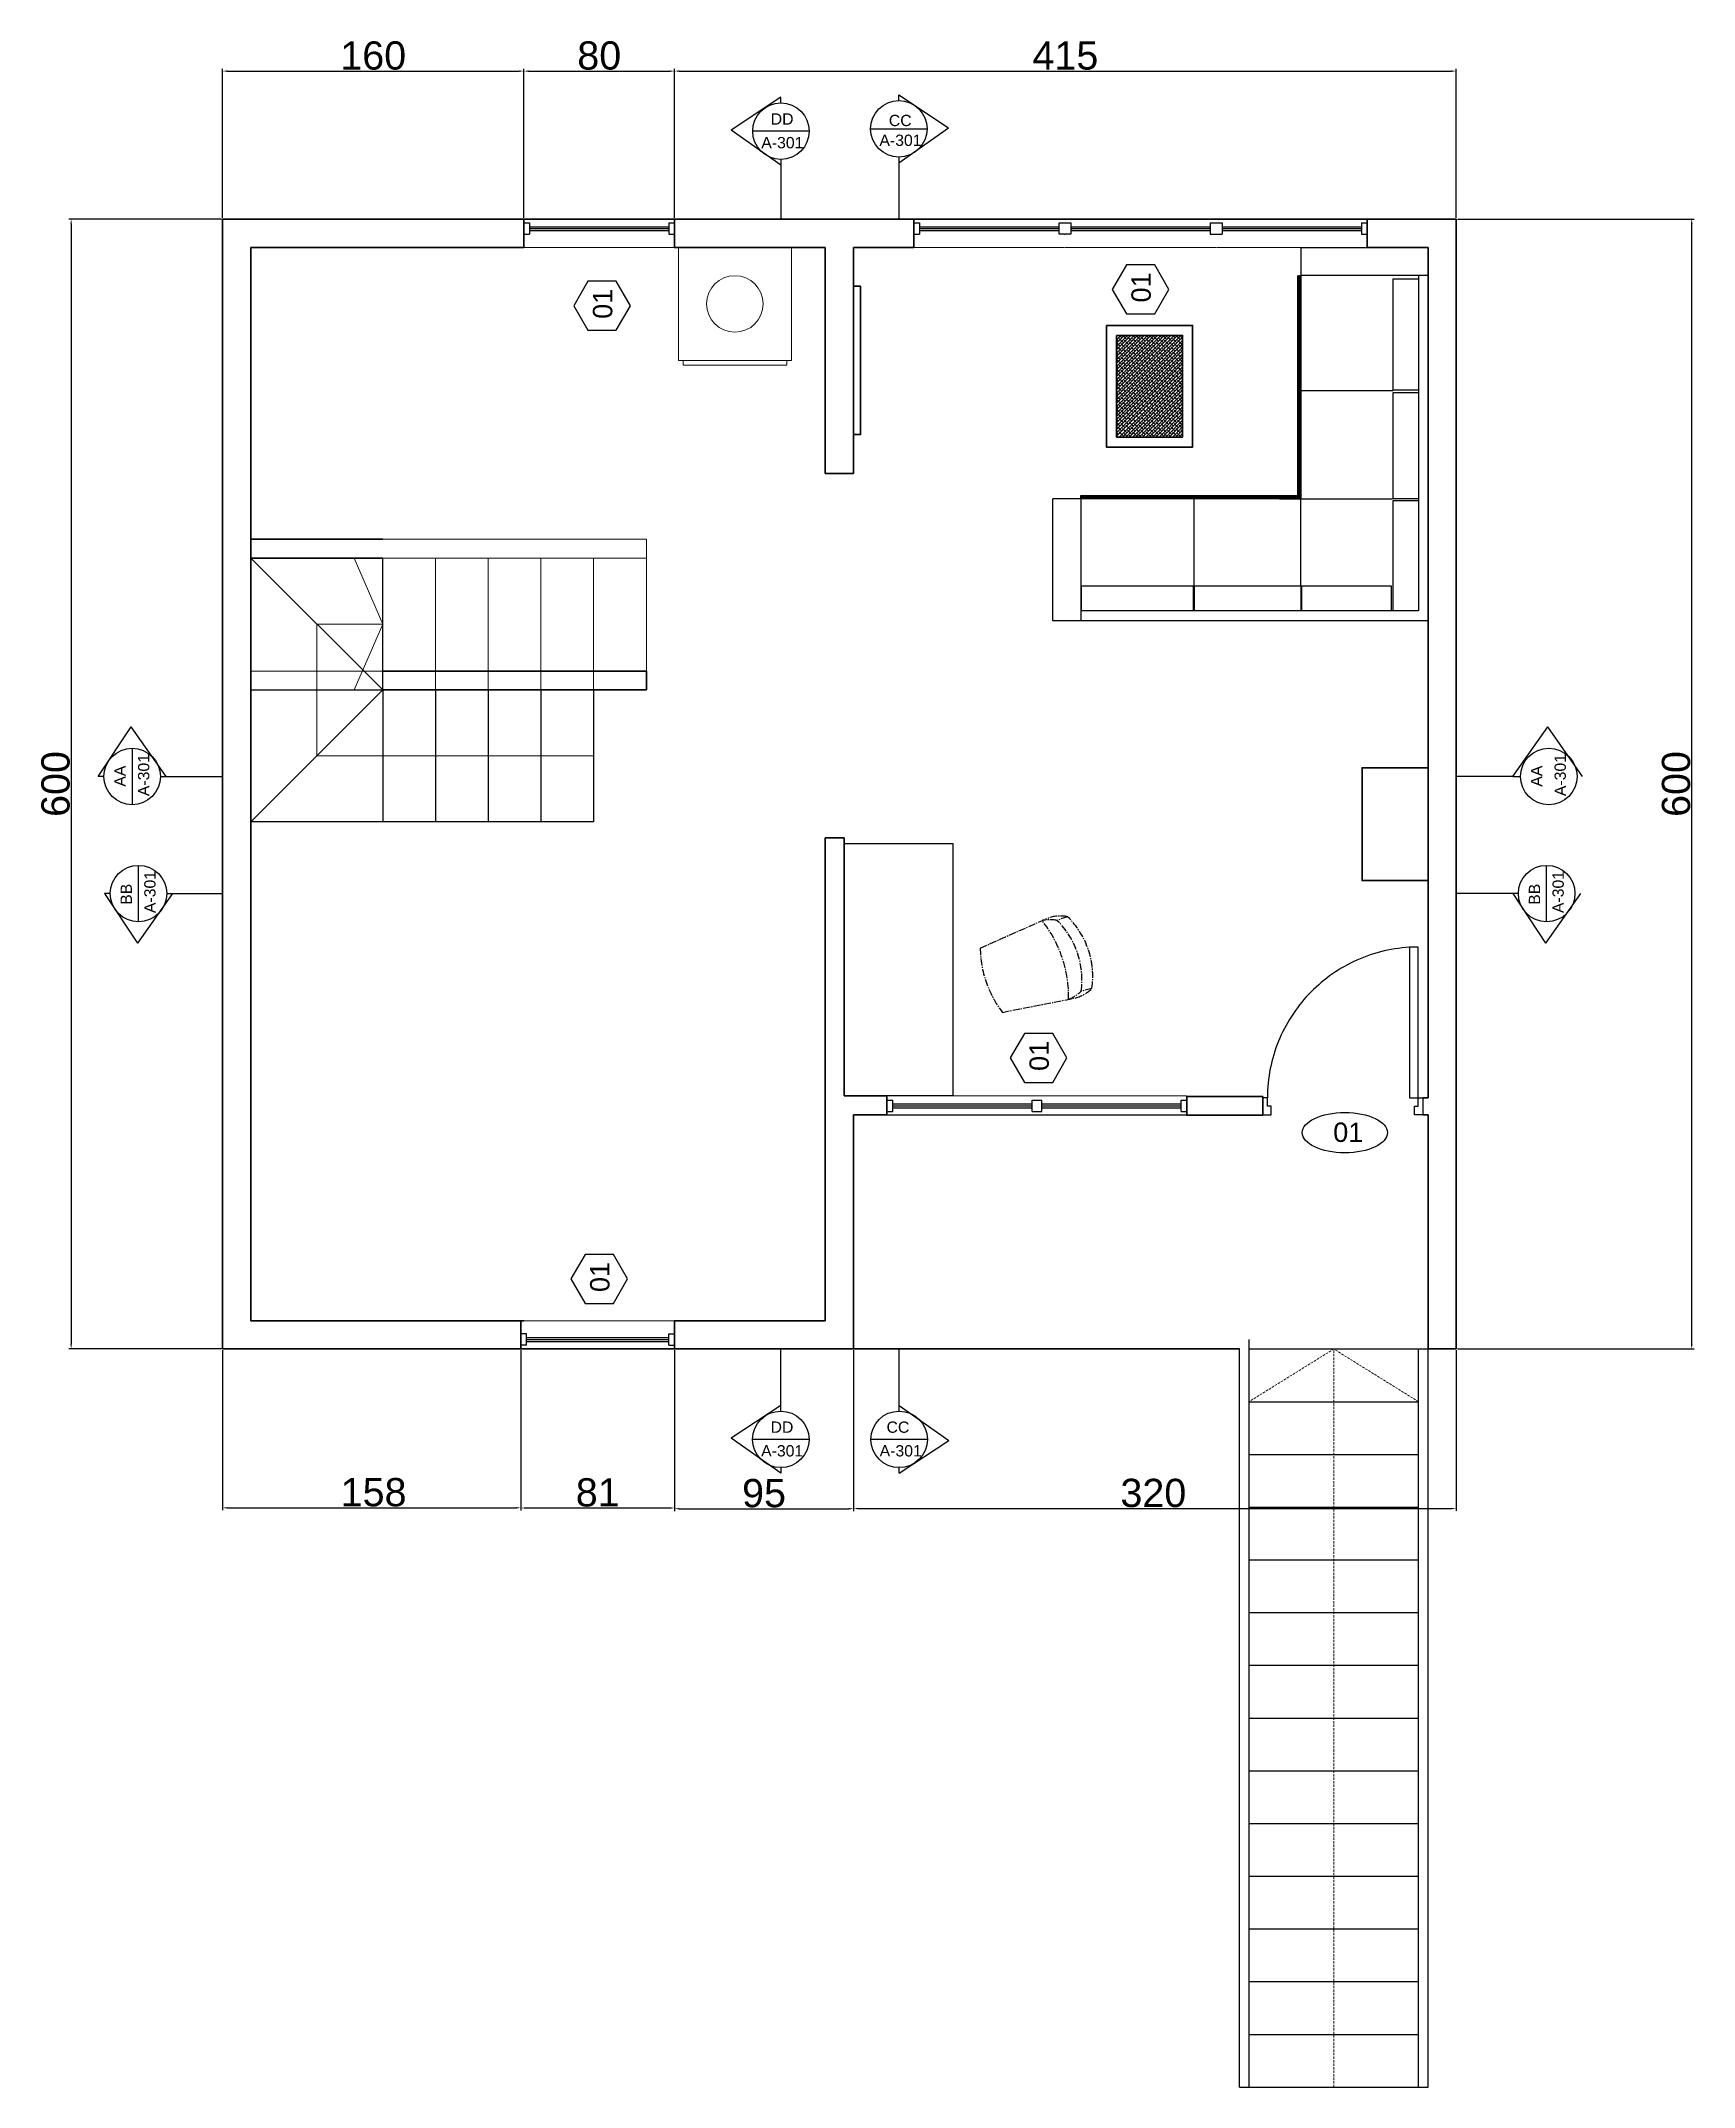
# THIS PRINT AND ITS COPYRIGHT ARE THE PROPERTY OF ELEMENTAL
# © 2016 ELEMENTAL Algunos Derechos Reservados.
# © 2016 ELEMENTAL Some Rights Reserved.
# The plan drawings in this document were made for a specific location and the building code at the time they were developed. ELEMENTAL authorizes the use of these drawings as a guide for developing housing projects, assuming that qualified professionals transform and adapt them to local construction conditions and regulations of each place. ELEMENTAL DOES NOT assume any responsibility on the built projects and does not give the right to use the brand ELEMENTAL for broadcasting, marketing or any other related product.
# Model space of a CAD drawing. Header units: centimetres. Extents: x -2963 to -2085, y -493 to 593.
import ezdxf

# ---------------------------------------------------------------- set-up
doc = ezdxf.new("R2010")
doc.units = ezdxf.units.CM
doc.header["$LTSCALE"] = 5
doc.header["$MEASUREMENT"] = 0
doc.linetypes.add('CENTER2', pattern=[1.125, 0.75, -0.125, 0.125, -0.125])
doc.linetypes.add('HIDDEN', pattern=[0.375, 0.25, -0.125])
doc.layers.get('0').update_dxf_attribs({"color": 30})
doc.layers.get('DEFPOINTS').update_dxf_attribs({"color": 210})
for name, color, linetype in [('A-ANNO-SCRN', 30, 'Continuous'), ('quote e robe', 3, 'Continuous'), ('SECT-SYMB', 6, 'Continuous')]:
    doc.layers.add(name, color=color, linetype=linetype)
for name, color, linetype, lineweight in [('A-DOOR-FULL', 4, 'Continuous', 25), ('A-ELEV-PATT', 8, 'Continuous', 18), ('A-FLOR-OVHD', 3, 'HIDDEN', 18), ('A-FLOR-STRS', 4, 'Continuous', 25), ('A-FURN', 8, 'Continuous', 18), ('A-GLAZ-FULL', 4, 'Continuous', 25), ('A-WALL-FULL-EXTR', 7, 'Continuous', 35), ('A-WALL-FULL-INTR', 7, 'Continuous', 35)]:
    doc.layers.add(name, color=color, linetype=linetype, lineweight=lineweight)
doc.styles.get("Standard").update_dxf_attribs({"font": 'Arial.ttf'})
doc.dimstyles.new('ISO-25', dxfattribs={"dimtxt": 2.5, "dimasz": 2.5, "dimexe": 1.25, "dimexo": 0.625, "dimtad": 1, "dimtxsty": 'Standard', "dimcen": 2.5, "dimadec": 0, "dimazin": 0, "dimtfac": 1, "dimtmove": 0, "dimatfit": 3, "dimfxl": 1, "dimarcsym": 0})

# ---------------------------------------------------------------- blocks, each defined once
blk = doc.blocks.new('LAVADORA-PL')
for p, q in [((0, 0), (0, 0.6)), ((0, 0.6), (0.6, 0.6)), ((0.6, 0.6), (0.6, 0)), ((0.625, 0.575), (0.625, 0.025)), ((0.6, 0), (0, 0))]:
    blk.add_line(p, q)
for points in [[(0.6, 0.575), (0.625, 0.575)], [(0.6, 0.025), (0.625, 0.025)]]:
    blk.add_lwpolyline(points)
blk.add_circle((0.3, 0.3), 0.15)
blk = doc.blocks.new('DOOR-80')
for points in [[(-0.07, 0.89), (-0.07, 0.09), (-0.025, 0.09), (-0.025, 0.89), (-0.07, 0.89)], [(-0.825, 0.09), (-0.85, 0.09), (-0.85, 0), (-0.805, 0), (-0.805, 0.045), (-0.825, 0.045), (-0.825, 0.09)], [(-0.025, 0.09), (0, 0.09), (0, 0), (-0.045, 0), (-0.045, 0.045), (-0.025, 0.045), (-0.025, 0.09)]]:
    blk.add_lwpolyline(points)
at = {"linetype": 'HIDDEN'}
blk.add_arc((-0.023, 0.089), 0.802, 93.3811, 179.9341, dxfattribs=at)
blk = doc.blocks.new('*D600')
at = {"layer": 'DEFPOINTS', "color": 0, "transparency": 16777216}
for p in [(-2706.6, 577.4), (-2866.6, 498.8), (-2706.6, 498.8)]:
    blk.add_point(p, dxfattribs=at)
at = {"layer": 'quote e robe', "color": 0, "lineweight": -2, "transparency": 16777216}
for p, q in [((-2866.6, 499.4), (-2866.6, 578.6)), ((-2864.1, 577.4), (-2709.1, 577.4)), ((-2706.6, 499.4), (-2706.6, 578.6))]:
    blk.add_line(p, q, dxfattribs=at)
at = {"layer": 'quote e robe', "color": 0, "transparency": 16777216}
for points in [[(-2864.1, 577.8), (-2864.1, 577), (-2866.6, 577.4)], [(-2709.1, 577.8), (-2709.1, 577), (-2706.6, 577.4)]]:
    blk.add_solid(points, dxfattribs=at)
at = {"layer": 'quote e robe', "color": 0, "transparency": 16777216, "insert": (-2786.6, 585.6), "char_height": 2.5, "attachment_point": 5}
blk.add_mtext('{\\H6x;160}', dxfattribs=at)
blk = doc.blocks.new('*D601')
at = {"layer": 'DEFPOINTS', "color": 0, "transparency": 16777216}
for p in [(-2211.6, 577.4), (-2626.6, 498.8), (-2211.6, 498.8)]:
    blk.add_point(p, dxfattribs=at)
at = {"layer": 'quote e robe', "color": 0, "lineweight": -2, "transparency": 16777216}
for p, q in [((-2626.6, 499.4), (-2626.6, 578.6)), ((-2624.1, 577.4), (-2214.1, 577.4)), ((-2211.6, 499.4), (-2211.6, 578.6))]:
    blk.add_line(p, q, dxfattribs=at)
at = {"layer": 'quote e robe', "color": 0, "transparency": 16777216}
for points in [[(-2624.1, 577.8), (-2624.1, 577), (-2626.6, 577.4)], [(-2214.1, 577.8), (-2214.1, 577), (-2211.6, 577.4)]]:
    blk.add_solid(points, dxfattribs=at)
at = {"layer": 'quote e robe', "color": 0, "transparency": 16777216, "insert": (-2419.1, 585.6), "char_height": 2.5, "attachment_point": 5}
blk.add_mtext('{\\H6x;415}', dxfattribs=at)
blk = doc.blocks.new('*D602')
at = {"layer": 'DEFPOINTS', "color": 0, "transparency": 16777216}
for p in [(-2626.6, 577.4), (-2706.6, 498.8), (-2626.6, 498.8)]:
    blk.add_point(p, dxfattribs=at)
at = {"layer": 'quote e robe', "color": 0, "lineweight": -2, "transparency": 16777216}
for p, q in [((-2706.6, 499.4), (-2706.6, 578.6)), ((-2704.1, 577.4), (-2629.1, 577.4)), ((-2626.6, 499.4), (-2626.6, 578.6))]:
    blk.add_line(p, q, dxfattribs=at)
at = {"layer": 'quote e robe', "color": 0, "transparency": 16777216}
for points in [[(-2704.1, 577.8), (-2704.1, 577), (-2706.6, 577.4)], [(-2629.1, 577.8), (-2629.1, 577), (-2626.6, 577.4)]]:
    blk.add_solid(points, dxfattribs=at)
at = {"layer": 'quote e robe', "color": 0, "transparency": 16777216, "insert": (-2666.6, 585.6), "char_height": 2.5, "attachment_point": 5}
blk.add_mtext('{\\H6x;80}', dxfattribs=at)
blk = doc.blocks.new('*D604')
at = {"layer": 'DEFPOINTS', "color": 0, "transparency": 16777216}
for p in [(-2211.6, 498.8), (-2211.6, -101.2), (-2086.6, -101.2)]:
    blk.add_point(p, dxfattribs=at)
at = {"layer": 'quote e robe', "color": 0, "lineweight": -2, "transparency": 16777216}
for p, q in [((-2210.9, 498.8), (-2085.3, 498.8)), ((-2086.6, 496.3), (-2086.6, -98.7)), ((-2210.9, -101.2), (-2085.3, -101.2))]:
    blk.add_line(p, q, dxfattribs=at)
at = {"layer": 'quote e robe', "color": 0, "transparency": 16777216}
for points in [[(-2087, 496.3), (-2086.1, 496.3), (-2086.6, 498.8)], [(-2087, -98.7), (-2086.1, -98.7), (-2086.6, -101.2)]]:
    blk.add_solid(points, dxfattribs=at)
at = {"layer": 'quote e robe', "color": 0, "transparency": 16777216, "insert": (-2094.8, 198.8), "char_height": 2.5, "attachment_point": 5, "rotation": 90}
blk.add_mtext('{\\H6x;600}', dxfattribs=at)
blk = doc.blocks.new('*D606')
at = {"layer": 'DEFPOINTS', "color": 0, "transparency": 16777216}
for p in [(-2866.6, -101.2), (-2708.2, -101.2), (-2708.2, -185.6)]:
    blk.add_point(p, dxfattribs=at)
at = {"layer": 'quote e robe', "color": 0, "lineweight": -2, "transparency": 16777216}
for p, q in [((-2866.6, -101.9), (-2866.6, -186.8)), ((-2708.2, -101.9), (-2708.2, -186.8)), ((-2864.1, -185.6), (-2710.7, -185.6))]:
    blk.add_line(p, q, dxfattribs=at)
at = {"layer": 'quote e robe', "color": 0, "transparency": 16777216}
for points in [[(-2864.1, -185.2), (-2864.1, -186), (-2866.6, -185.6)], [(-2710.7, -185.2), (-2710.7, -186), (-2708.2, -185.6)]]:
    blk.add_solid(points, dxfattribs=at)
at = {"layer": 'quote e robe', "color": 0, "transparency": 16777216, "insert": (-2786.4, -177.4), "char_height": 2.5, "width": 60.986, "attachment_point": 5}
blk.add_mtext('{\\H6x;158}', dxfattribs=at)
blk = doc.blocks.new('*D610')
at = {"layer": 'DEFPOINTS', "color": 0, "transparency": 16777216}
for p in [(-2626.6, -101.2), (-2531.6, -101.2), (-2531.6, -186.1)]:
    blk.add_point(p, dxfattribs=at)
at = {"layer": 'quote e robe', "color": 0, "lineweight": -2, "transparency": 16777216}
for p, q in [((-2626.6, -101.9), (-2626.6, -187.4)), ((-2531.6, -101.9), (-2531.6, -187.4)), ((-2624.1, -186.1), (-2534.1, -186.1))]:
    blk.add_line(p, q, dxfattribs=at)
at = {"layer": 'quote e robe', "color": 0, "transparency": 16777216}
for points in [[(-2624.1, -185.7), (-2624.1, -186.5), (-2626.6, -186.1)], [(-2534.1, -185.7), (-2534.1, -186.5), (-2531.6, -186.1)]]:
    blk.add_solid(points, dxfattribs=at)
at = {"layer": 'quote e robe', "color": 0, "transparency": 16777216, "insert": (-2579.1, -177.9), "char_height": 2.5, "attachment_point": 5}
blk.add_mtext('{\\H6x;95}', dxfattribs=at)
blk = doc.blocks.new('*D612')
at = {"layer": 'DEFPOINTS', "color": 0, "transparency": 16777216}
for p in [(-2531.6, -101.2), (-2211.6, -101.2), (-2211.6, -186)]:
    blk.add_point(p, dxfattribs=at)
at = {"layer": 'quote e robe', "color": 0, "lineweight": -2, "transparency": 16777216}
for p, q in [((-2531.6, -101.9), (-2531.6, -187.2)), ((-2211.6, -101.9), (-2211.6, -187.2)), ((-2529.1, -186), (-2214.1, -186))]:
    blk.add_line(p, q, dxfattribs=at)
at = {"layer": 'quote e robe', "color": 0, "transparency": 16777216}
for points in [[(-2529.1, -185.6), (-2529.1, -186.4), (-2531.6, -186)], [(-2214.1, -185.6), (-2214.1, -186.4), (-2211.6, -186)]]:
    blk.add_solid(points, dxfattribs=at)
at = {"layer": 'quote e robe', "color": 0, "transparency": 16777216, "insert": (-2372.4, -177.8), "char_height": 2.5, "attachment_point": 5}
blk.add_mtext('{\\H6x;320}', dxfattribs=at)
blk = doc.blocks.new('*D614')
at = {"layer": 'DEFPOINTS', "color": 0, "transparency": 16777216}
for p in [(-2708.2, -101.2), (-2626.6, -101.2), (-2626.6, -185.7)]:
    blk.add_point(p, dxfattribs=at)
at = {"layer": 'quote e robe', "color": 0, "lineweight": -2, "transparency": 16777216}
for p, q in [((-2708.2, -101.9), (-2708.2, -187)), ((-2626.6, -101.9), (-2626.6, -187)), ((-2705.7, -185.7), (-2629.1, -185.7))]:
    blk.add_line(p, q, dxfattribs=at)
at = {"layer": 'quote e robe', "color": 0, "transparency": 16777216}
for points in [[(-2705.7, -185.3), (-2705.7, -186.1), (-2708.2, -185.7)], [(-2629.1, -185.3), (-2629.1, -186.1), (-2626.6, -185.7)]]:
    blk.add_solid(points, dxfattribs=at)
at = {"layer": 'quote e robe', "color": 0, "transparency": 16777216, "insert": (-2667.4, -177.5), "char_height": 2.5, "attachment_point": 5}
blk.add_mtext('{\\H6x;81}', dxfattribs=at)
blk = doc.blocks.new('*D616')
at = {"layer": 'DEFPOINTS', "color": 0, "transparency": 16777216}
for p in [(-2866.6, 498.8), (-2947, -101.2), (-2866.6, -101.2)]:
    blk.add_point(p, dxfattribs=at)
at = {"layer": 'quote e robe', "color": 0, "lineweight": -2, "transparency": 16777216}
for p, q in [((-2867.2, 498.8), (-2948.2, 498.8)), ((-2947, 496.3), (-2947, -98.7)), ((-2867.2, -101.2), (-2948.2, -101.2))]:
    blk.add_line(p, q, dxfattribs=at)
at = {"layer": 'quote e robe', "color": 0, "transparency": 16777216}
for points in [[(-2947.4, 496.3), (-2946.6, 496.3), (-2947, 498.8)], [(-2947.4, -98.7), (-2946.6, -98.7), (-2947, -101.2)]]:
    blk.add_solid(points, dxfattribs=at)
at = {"layer": 'quote e robe', "color": 0, "transparency": 16777216, "insert": (-2955.2, 198.8), "char_height": 2.5, "attachment_point": 5, "rotation": 90}
blk.add_mtext('{\\H6x;600}', dxfattribs=at)

msp = doc.modelspace()

# ---------------------------------------------------------------- hatches: boundary and pattern name
at = {"layer": 'A-ANNO-SCRN'}
h = msp.add_hatch(dxfattribs=at)
h.set_pattern_fill('ANSI38', color=3, scale=10)
h.paths.add_polyline_path([(-2356.897, 436.997), (-2391.942, 436.997), (-2391.942, 383.035), (-2356.897, 383.035)])
at = {"layer": 'A-ELEV-PATT'}
h = msp.add_hatch(dxfattribs=at)
h.set_pattern_fill('ANSI31', color=3, scale=0.1, angle=-180)
h.set_pattern_definition([(225, (-7238.16935, -31045.3368), (0.224506403, -0.224506403), [])])
h.paths.add_polyline_path([(-2410.815, 350.296), (-2305.378, 350.296), (-2294.03, 350.296), (-2294.03, 468.785), (-2295.709, 468.785), (-2295.709, 351.948), (-2410.815, 351.948)])

# ---------------------------------------------------------------- linework, layer by layer
at = {"color": 3}
for p, q in [((-2294.03, 483.758), (-2294.03, 350.296)), ((-2295.709, 351.948), (-2295.709, 468.785)), ((-2226.573, 468.785), (-2226.573, 285.507)), ((-2245.022, 407.515), (-2294.03, 407.515)), ((-2410.815, 350.296), (-2425.788, 350.296)), ((-2410.815, 350.296), (-2410.815, 351.948)), ((-2410.815, 351.948), (-2295.709, 351.948)), ((-2305.378, 350.296), (-2410.815, 350.296)), ((-2350.691, 304.225), (-2350.753, 350.296)), ((-2294.03, 350.296), (-2306.796, 350.296)), ((-2305.378, 350.296), (-2245.484, 350.296)), ((-2294.03, 304.084), (-2294.03, 350.296)), ((-2293.673, 304.049), (-2293.673, 290.679)), ((-2231.684, 290.679), (-2410.815, 290.679)), ((-2226.573, 285.507), (-2410.815, 285.507)), ((-2536.574, 33.137), (-2536.574, 167.135)), ((-2536.574, 167.135), (-2478.893, 167.135)), ((-2478.893, 167.135), (-2478.893, 33.137)), ((-2478.893, 33.137), (-2536.574, 33.137))]:
    msp.add_line(p, q, dxfattribs=at)
at = {"color": 7, "true_color": 0xffffff}
msp.add_line((-2231.684, 468.785), (-2231.684, 290.679), dxfattribs=at)
msp.add_line((-2546.573, 363.758), (-2546.573, 363.758))
at = {"color": 3, "linetype": 'CENTER2'}
for p, q in [((-2464.313, 111.7), (-2427.881, 127.795)), ((-2417.906, 128.34), (-2423.569, 126.372)), ((-2404.981, 90.214), (-2410.708, 88.764)), ((-2452.572, 77.525), (-2413.611, 85.183))]:
    msp.add_line(p, q, dxfattribs=at)
at = {"color": 3}
for points in [[(-2294.03, 483.758), (-2226.573, 483.758), (-2226.573, 468.785), (-2294.03, 468.785)], [(-2410.815, 350.296), (-2410.815, 285.507), (-2425.788, 285.507), (-2425.788, 350.296)], [(-2293.673, 304.049), (-2246.184, 304.049), (-2246.184, 290.679), (-2293.673, 290.679)]]:
    msp.add_lwpolyline(points, dxfattribs=at)
for points in [[(-2231.684, 407.969), (-2245.055, 407.969), (-2245.055, 467.162), (-2231.684, 467.162)], [(-2231.684, 350.296), (-2245.055, 350.296), (-2245.055, 406.775), (-2231.684, 406.775)], [(-2231.684, 290.679), (-2245.055, 290.679), (-2245.055, 349.35), (-2231.684, 349.35)], [(-2351.273, 304.049), (-2351.273, 290.679), (-2410.466, 290.679), (-2410.466, 304.049)], [(-2294.109, 304.049), (-2294.109, 290.679), (-2350.587, 290.679), (-2350.587, 304.049)]]:
    msp.add_lwpolyline(points, close=True, dxfattribs=at)
at = {"color": 3, "linetype": 'CENTER2'}
for centre, radius, start, end in [((-2427.372, 104.432), 22.267, 80.166502, 100.689718), ((-2482.788, 85.71), 65.413, 358.888036, 38.369055), ((-2421.709, 106.4), 22.267, 80.166502, 106.090293), ((-2454.434, 94.814), 44.142, 352.122087, 45.636983), ((-2449.322, 96.436), 44.776, 352.012545, 45.441596), ((-2406.516, 112.452), 57.802, 180.745021, 217.174885), ((-2425.953, 104.994), 22.267, 292.622314, 313.206313), ((-2420.226, 106.445), 22.267, 287.282521, 313.206313)]:
    msp.add_arc(centre, radius, start, end, dxfattribs=at)
at = {"layer": 'A-FLOR-OVHD', "linetype": 'ByBlock'}
for p, q in [((-2706.573, 483.758), (-2626.573, 483.758)), ((-2499.491, 483.758), (-2419.491, 483.758)), ((-2419.164, 483.758), (-2339.164, 483.758)), ((-2338.837, 483.758), (-2258.837, 483.758)), ((-2753.573, 248.758), (-2753.573, 318.758)), ((-2725.573, 248.758), (-2725.573, 318.758)), ((-2697.573, 248.758), (-2697.573, 318.758)), ((-2669.573, 248.758), (-2669.573, 318.758)), ((-2641.573, 258.758), (-2641.573, 318.758)), ((-2816.573, 213.758), (-2816.573, 283.758)), ((-2816.573, 283.758), (-2781.573, 283.758)), ((-2781.573, 258.758), (-2851.573, 258.758)), ((-2669.573, 213.758), (-2816.573, 213.758)), ((-2513.831, 33.148), (-2354.778, 33.148)), ((-2706.573, -86.242), (-2626.573, -86.242))]:
    msp.add_line(p, q, dxfattribs=at)
at = {"layer": 'A-FLOR-OVHD', "color": 7, "linetype": 'ByBlock'}
for p, q in [((-2781.573, 328.758), (-2641.573, 328.758)), ((-2641.573, 328.758), (-2641.573, 318.758)), ((-2781.573, 318.758), (-2641.573, 318.758))]:
    msp.add_line(p, q, dxfattribs=at)
at = {"layer": 'A-FLOR-OVHD', "linetype": 'ByBlock'}
for points in [[(-2781.573, 283.758), (-2796.697, 318.758)], [(-2781.573, 283.758), (-2796.697, 248.758)]]:
    msp.add_lwpolyline(points, dxfattribs=at)
at = {"layer": 'A-FLOR-OVHD'}
for points in [[(-2231.573, -129.242), (-2276.573, -101.242), (-2321.573, -129.242)], [(-2276.573, -493.242), (-2276.573, -101.242)]]:
    msp.add_lwpolyline(points, dxfattribs=at)
at = {"layer": 'A-FLOR-STRS', "linetype": 'ByBlock', "ltscale": 0.001}
for q in [(-2851.573, 318.758), (-2781.573, 318.758)]:
    msp.add_line((-2781.573, 248.758), q, dxfattribs=at)
at = {"layer": 'A-FLOR-STRS', "linetype": 'ByBlock'}
for p, q in [((-2851.573, 248.758), (-2781.573, 248.758)), ((-2781.573, 248.758), (-2781.573, 178.758)), ((-2753.573, 248.758), (-2753.573, 178.758)), ((-2725.573, 248.758), (-2725.573, 178.758)), ((-2697.573, 248.758), (-2697.573, 178.758)), ((-2669.573, 248.758), (-2669.573, 178.758)), ((-2669.573, 178.758), (-2851.573, 178.758))]:
    msp.add_line(p, q, dxfattribs=at)
at = {"layer": 'A-FLOR-STRS', "linetype": 'ByBlock', "ltscale": 15}
msp.add_line((-2781.573, 248.758), (-2851.573, 178.758), dxfattribs=at)
at = {"layer": 'A-FLOR-STRS'}
for p, q in [((-2321.573, -493.242), (-2321.573, -96.242)), ((-2326.573, -493.242), (-2326.573, -101.242)), ((-2321.573, -101.242), (-2226.573, -101.242)), ((-2231.573, -493.242), (-2231.573, -101.242)), ((-2226.573, -493.242), (-2226.573, -101.242)), ((-2321.573, -129.242), (-2231.573, -129.242)), ((-2321.573, -157.242), (-2231.573, -157.242)), ((-2321.573, -185.242), (-2231.573, -185.242)), ((-2321.573, -213.242), (-2231.573, -213.242)), ((-2321.573, -241.242), (-2231.573, -241.242)), ((-2321.573, -269.242), (-2231.573, -269.242)), ((-2321.573, -297.242), (-2231.573, -297.242)), ((-2321.573, -325.242), (-2231.573, -325.242)), ((-2321.573, -353.242), (-2231.573, -353.242)), ((-2321.573, -381.242), (-2231.573, -381.242)), ((-2321.573, -409.242), (-2231.573, -409.242)), ((-2321.573, -437.242), (-2231.573, -437.242)), ((-2321.573, -465.242), (-2231.573, -465.242)), ((-2326.573, -493.242), (-2226.573, -493.242))]:
    msp.add_line(p, q, dxfattribs=at)
at = {"layer": 'A-FURN', "linetype": 'HIDDEN', "ltscale": 0.001}
msp.add_line((-2556.573, 483.758), (-2604.573, 483.758), dxfattribs=at)
at = {"layer": 'A-FURN', "linetype": 'ByBlock'}
msp.add_line((-2661.573, 258.758), (-2721.573, 258.758), dxfattribs=at)
at = {"layer": 'A-GLAZ-FULL'}
for p, q in [((-2706.573, 496.758), (-2703.573, 496.758)), ((-2706.573, 490.758), (-2703.573, 490.758)), ((-2703.573, 494.758), (-2629.573, 494.758)), ((-2703.573, 493.758), (-2629.573, 493.758)), ((-2703.573, 492.758), (-2629.573, 492.758)), ((-2629.573, 496.758), (-2626.573, 496.758)), ((-2629.573, 490.758), (-2626.573, 490.758)), ((-2499.491, 496.758), (-2496.491, 496.758)), ((-2499.491, 490.758), (-2496.491, 490.758)), ((-2496.491, 494.758), (-2422.491, 494.758)), ((-2496.491, 493.758), (-2422.491, 493.758)), ((-2496.491, 492.758), (-2422.491, 492.758)), ((-2419.491, 496.758), (-2419.164, 496.758)), ((-2419.491, 490.758), (-2419.164, 490.758)), ((-2416.164, 494.758), (-2342.164, 494.758)), ((-2416.164, 493.758), (-2342.164, 493.758)), ((-2416.164, 492.758), (-2342.164, 492.758)), ((-2342.164, 496.758), (-2339.164, 496.758)), ((-2342.164, 490.758), (-2339.164, 490.758)), ((-2339.164, 496.758), (-2338.837, 496.758)), ((-2339.164, 490.758), (-2338.837, 490.758)), ((-2338.837, 496.758), (-2335.837, 496.758)), ((-2338.837, 490.758), (-2335.837, 490.758)), ((-2335.837, 494.758), (-2261.837, 494.758)), ((-2335.837, 493.758), (-2261.837, 493.758)), ((-2335.837, 492.758), (-2261.837, 492.758)), ((-2261.837, 496.758), (-2258.837, 496.758)), ((-2261.837, 490.758), (-2258.837, 490.758)), ((-2513.666, 30.899), (-2510.666, 30.899)), ((-2513.666, 24.899), (-2510.666, 24.899)), ((-2510.666, 28.899), (-2436.666, 28.899)), ((-2510.666, 27.899), (-2436.666, 27.899)), ((-2510.666, 26.899), (-2436.666, 26.899)), ((-2436.666, 30.899), (-2433.666, 30.899)), ((-2436.666, 24.899), (-2433.666, 24.899)), ((-2434.613, 30.899), (-2431.613, 30.899)), ((-2434.613, 24.899), (-2431.613, 24.899)), ((-2431.613, 28.899), (-2357.613, 28.899)), ((-2431.613, 27.899), (-2357.613, 27.899)), ((-2431.613, 26.899), (-2357.613, 26.899)), ((-2357.613, 30.899), (-2354.613, 30.899)), ((-2357.613, 24.899), (-2354.613, 24.899)), ((-2705.151, -93.242), (-2708.151, -93.242)), ((-2705.151, -95.242), (-2629.573, -95.242)), ((-2705.151, -96.242), (-2629.573, -96.242)), ((-2705.151, -97.242), (-2629.573, -97.242)), ((-2629.573, -93.242), (-2626.573, -93.242)), ((-2705.151, -99.242), (-2708.151, -99.242)), ((-2629.573, -99.242), (-2626.573, -99.242))]:
    msp.add_line(p, q, dxfattribs=at)
at = {"layer": 'A-GLAZ-FULL', "ltscale": 0.001}
for p, q in [((-2703.573, 496.758), (-2703.573, 490.758)), ((-2629.573, 496.758), (-2629.573, 490.758)), ((-2496.491, 496.758), (-2496.491, 490.758)), ((-2342.164, 496.758), (-2342.164, 490.758)), ((-2335.837, 496.758), (-2335.837, 490.758)), ((-2261.837, 496.758), (-2261.837, 490.758)), ((-2510.666, 24.899), (-2510.666, 30.899)), ((-2436.666, 24.899), (-2436.666, 30.899)), ((-2431.613, 24.899), (-2431.613, 30.899)), ((-2357.613, 24.899), (-2357.613, 30.899)), ((-2705.151, -99.242), (-2705.151, -93.242)), ((-2629.573, -99.242), (-2629.573, -93.242))]:
    msp.add_line(p, q, dxfattribs=at)
at = {"layer": 'A-GLAZ-FULL'}
for points in [[(-2419.491, 490.758), (-2422.491, 490.758), (-2422.491, 496.758), (-2419.491, 496.758)], [(-2419.164, 496.758), (-2416.164, 496.758), (-2416.164, 490.758), (-2419.164, 490.758)]]:
    msp.add_lwpolyline(points, dxfattribs=at)
at = {"layer": 'A-WALL-FULL-EXTR', "linetype": 'ByBlock'}
for p, q in [((-2866.573, -101.242), (-2866.573, 498.758)), ((-2851.573, -86.242), (-2851.573, 483.758))]:
    msp.add_line(p, q, dxfattribs=at)
at = {"layer": 'A-WALL-FULL-EXTR'}
for p, q in [((-2866.573, 498.758), (-2706.573, 498.758)), ((-2706.573, 483.758), (-2706.573, 498.758)), ((-2706.573, 498.758), (-2626.573, 498.758)), ((-2626.573, 498.758), (-2626.573, 483.758)), ((-2626.573, 498.758), (-2546.573, 498.758)), ((-2546.573, 498.758), (-2531.573, 498.758)), ((-2499.491, 498.758), (-2531.573, 498.758)), ((-2499.491, 483.758), (-2499.491, 498.758)), ((-2499.491, 498.758), (-2258.837, 498.758)), ((-2258.837, 498.758), (-2258.837, 483.758)), ((-2258.837, 498.758), (-2211.573, 498.758)), ((-2211.573, -101.242), (-2211.573, 498.758)), ((-2851.573, 483.758), (-2706.573, 483.758)), ((-2626.573, 483.758), (-2546.573, 483.758)), ((-2546.573, 363.758), (-2546.573, 483.758)), ((-2531.573, 483.758), (-2499.491, 483.758)), ((-2226.573, 483.758), (-2258.837, 483.758)), ((-2546.573, 363.758), (-2531.573, 363.758)), ((-2546.573, -86.242), (-2546.573, 33.758)), ((-2513.922, 33.137), (-2536.574, 33.137)), ((-2513.922, 23.137), (-2531.573, 23.137)), ((-2513.922, 23.137), (-2354.613, 22.899)), ((-2851.573, -86.242), (-2706.573, -86.242)), ((-2708.189, -101.242), (-2708.189, -86.242)), ((-2626.573, -101.242), (-2626.573, -86.242)), ((-2626.573, -86.242), (-2546.573, -86.242)), ((-2866.573, -101.242), (-2626.573, -101.242)), ((-2626.573, -101.242), (-2546.573, -101.242)), ((-2546.573, -101.242), (-2531.573, -101.242)), ((-2211.573, -101.242), (-2226.573, -101.242))]:
    msp.add_line(p, q, dxfattribs=at)
at = {"layer": 'A-WALL-FULL-EXTR', "color": 3}
for points in [[(-2531.573, 463.134), (-2527.968, 463.134), (-2527.968, 384.383), (-2531.573, 384.383)], [(-2397.288, 442.343), (-2351.551, 442.343), (-2351.551, 377.689), (-2397.288, 377.689)], [(-2391.942, 436.997), (-2356.897, 436.997), (-2356.897, 383.035), (-2391.942, 383.035)], [(-2226.572, 207.464), (-2226.572, 147.464), (-2261.572, 147.464), (-2261.572, 207.464)]]:
    msp.add_lwpolyline(points, close=True, dxfattribs=at)
at = {"layer": 'A-WALL-FULL-INTR'}
for p, q in [((-2531.573, 363.758), (-2531.573, 483.758)), ((-2226.573, 32.115), (-2226.573, 483.758)), ((-2546.574, 33.758), (-2546.574, 170.288)), ((-2546.574, 170.288), (-2536.574, 170.288)), ((-2536.574, 33.137), (-2536.574, 170.288)), ((-2513.922, 23.137), (-2513.831, 33.148)), ((-2354.613, 32.899), (-2314.265, 32.899)), ((-2354.613, 22.899), (-2354.613, 32.899)), ((-2314.265, 22.899), (-2314.265, 32.899)), ((-2226.573, 32.115), (-2226.573, 40.156)), ((-2531.573, 23.137), (-2531.574, -86.242)), ((-2354.613, 22.899), (-2314.265, 22.899)), ((-2226.573, 32.115), (-2229.324, 32.115)), ((-2226.573, 23.115), (-2229.324, 23.115)), ((-2226.573, -101.242), (-2226.573, 23.115)), ((-2531.574, -86.242), (-2531.573, -101.242)), ((-2531.573, -101.242), (-2326.573, -101.242))]:
    msp.add_line(p, q, dxfattribs=at)
at = {"layer": 'A-WALL-FULL-INTR', "linetype": 'ByBlock', "ltscale": 0.001}
for p, q in [((-2781.573, 328.758), (-2851.573, 328.758)), ((-2781.573, 318.758), (-2851.573, 318.758)), ((-2641.573, 258.758), (-2781.573, 258.758)), ((-2641.573, 258.758), (-2641.573, 248.758)), ((-2641.573, 248.758), (-2781.573, 248.758))]:
    msp.add_line(p, q, dxfattribs=at)
at = {"layer": 'quote e robe', "color": 3}
msp.add_lwpolyline([(-2364.187, 461.466), (-2371.698, 474.476), (-2386.72, 474.476), (-2394.231, 461.466), (-2386.72, 448.457), (-2371.698, 448.457)], close=True, dxfattribs=at)
at = {"layer": 'quote e robe'}
for points in [[(-2650.079, 452.781), (-2657.59, 465.791), (-2672.612, 465.791), (-2680.123, 452.781), (-2672.612, 439.772), (-2657.59, 439.772)], [(-2418.319, 53.347), (-2425.83, 66.356), (-2440.852, 66.356), (-2448.364, 53.347), (-2440.852, 40.337), (-2425.83, 40.337)], [(-2651.589, -64.068), (-2659.1, -51.059), (-2674.122, -51.059), (-2681.633, -64.068), (-2674.122, -77.078), (-2659.1, -77.078)]]:
    msp.add_lwpolyline(points, close=True, dxfattribs=at)
msp.add_ellipse((-2270.72, 13.639), major_axis=(-22.638, 0), ratio=0.47242227, dxfattribs=at)
at = {"layer": 'SECT-SYMB'}
for p, q in [((-2570.112, 563.497), (-2596.514, 546.055)), ((-2570.112, 560.497), (-2570.112, 563.497)), ((-2507.512, 561.758), (-2507.512, 564.758)), ((-2507.512, 564.758), (-2481.109, 547.316)), ((-2570.112, 527.497), (-2596.514, 546.055)), ((-2555.112, 545.497), (-2585.112, 545.497)), ((-2522.512, 546.758), (-2492.512, 546.758)), ((-2507.512, 528.758), (-2481.109, 547.316)), ((-2570.112, 530.497), (-2570.112, 527.497)), ((-2570.112, 527.497), (-2570.112, 498.758)), ((-2507.512, 531.758), (-2507.512, 528.758)), ((-2507.512, 528.758), (-2507.512, 498.758)), ((-2932.573, 202.816), (-2915.13, 229.218)), ((-2896.573, 202.816), (-2915.13, 229.218)), ((-2181.573, 202.816), (-2163.015, 229.218)), ((-2144.458, 202.816), (-2163.015, 229.218)), ((-2914.573, 217.816), (-2914.573, 187.816)), ((-2929.573, 202.816), (-2932.573, 202.816)), ((-2899.573, 202.816), (-2896.573, 202.816)), ((-2896.573, 202.816), (-2866.573, 202.816)), ((-2181.573, 202.816), (-2211.573, 202.816)), ((-2181.573, 202.816), (-2177.458, 202.816)), ((-2911.246, 125.59), (-2911.246, 155.59)), ((-2163.573, 125.59), (-2163.573, 155.59)), ((-2926.246, 140.59), (-2929.246, 140.59)), ((-2929.246, 140.59), (-2911.804, 114.188)), ((-2893.246, 140.59), (-2911.804, 114.188)), ((-2896.246, 140.59), (-2893.246, 140.59)), ((-2893.246, 140.59), (-2866.573, 140.59)), ((-2181.573, 140.59), (-2211.573, 140.59)), ((-2178.573, 140.59), (-2181.573, 140.59)), ((-2181.573, 140.59), (-2164.13, 114.188)), ((-2145.573, 140.59), (-2164.13, 114.188)), ((-2570.2, -131.242), (-2570.2, -101.242)), ((-2507.378, -131.242), (-2507.378, -101.242)), ((-2570.2, -131.242), (-2596.602, -148.684)), ((-2570.2, -134.242), (-2570.2, -131.242)), ((-2507.378, -134.242), (-2507.378, -131.242)), ((-2507.378, -131.242), (-2480.976, -149.799)), ((-2570.2, -167.242), (-2596.602, -148.684)), ((-2555.2, -149.242), (-2585.2, -149.242)), ((-2492.378, -149.242), (-2522.378, -149.242)), ((-2507.378, -167.242), (-2480.976, -149.799)), ((-2570.2, -164.242), (-2570.2, -167.242)), ((-2507.378, -167.242), (-2507.378, -164.242))]:
    msp.add_line(p, q, dxfattribs=at)
for centre in [(-2570.112, 545.497), (-2507.512, 546.758), (-2914.573, 202.816), (-2162.458, 202.816), (-2911.246, 140.59), (-2163.573, 140.59), (-2570.2, -149.242), (-2507.378, -149.242)]:
    msp.add_circle(centre, 15, dxfattribs=at)

# ---------------------------------------------------------------- block references
at = {"layer": 'A-DOOR-FULL', "xscale": 100, "yscale": 100, "zscale": 100}
msp.add_blockref('DOOR-80', (-2229.324, 23.115), dxfattribs=at)
at = {"layer": 'A-FURN', "linetype": 'ByBlock', "xscale": -100, "yscale": 100, "zscale": 100, "rotation": 90}
msp.add_blockref('LAVADORA-PL', (-2564.573, 483.758), dxfattribs=at)

# ---------------------------------------------------------------- texts
at = {"layer": 'quote e robe', "color": 3}
msp.add_text('01', height=10.2877, rotation=90, dxfattribs=at).set_placement((-2373.77, 454.53))
at = {"layer": 'quote e robe'}
for p in [(-2659.662, 445.845), (-2427.902, 46.411), (-2661.172, -71.004)]:
    msp.add_text('01', height=10.2877, rotation=90, dxfattribs=at).set_placement(p)
msp.add_text('01', height=10.2877, dxfattribs=at).set_placement((-2276.894, 8.702))
at = {"layer": 'SECT-SYMB'}
for s, p in [('DD', (-2575.555, 548.981)), ('CC', (-2512.834, 548.182)), ('A-301', (-2517.847, 537.674)), ('A-301', (-2580.568, 536.413)), ('DD', (-2575.643, -145.758)), ('CC', (-2514.049, -145.758)), ('A-301', (-2580.655, -158.326)), ('A-301', (-2517.714, -158.326))]:
    msp.add_text(s, height=6, dxfattribs=at).set_placement(p)
for s, p in [('AA', (-2918.056, 197.372)), ('A-301', (-2905.489, 192.36)), ('AA', (-2165.941, 197.372)), ('A-301', (-2153.374, 192.36)), ('A-301', (-2902.162, 130.254)), ('A-301', (-2154.489, 130.254)), ('BB', (-2914.73, 134.655)), ('BB', (-2167.056, 134.655))]:
    msp.add_text(s, height=6, rotation=90, dxfattribs=at).set_placement(p)

# ---------------------------------------------------------------- dimensions: what is measured, and where the dimension line sits
at = {"layer": 'quote e robe'}
for base, p1, p2, picture, middle in [((-2706.573, 577.376), (-2866.573, 498.758), (-2706.573, 498.758), '*D600', (-2786.573, 585.604)), ((-2626.573, 577.376), (-2706.573, 498.758), (-2626.573, 498.758), '*D602', (-2666.573, 585.604))]:
    dim = msp.add_linear_dim(base=base, p1=p1, p2=p2, text='{\\H6x;<>}', dimstyle='ISO-25', dxfattribs=at)
    dim.commit()
    dim.dimension.update_dxf_attribs({"geometry": picture, "text_midpoint": middle})
for base, p1, p2, text, picture, middle in [((-2211.573, 577.376), (-2626.573, 498.758), (-2211.573, 498.802), '{\\H6x;<>}', '*D601', (-2419.073, 577.376)), ((-2708.189, -185.591), (-2866.573, -101.242), (-2708.189, -101.242), '{\\H6x;158}', '*D606', (-2786.396, -185.591)), ((-2626.573, -185.717), (-2708.189, -101.242), (-2626.573, -101.242), '{\\H6x;81}', '*D614', (-2667.381, -185.717)), ((-2531.573, -186.133), (-2626.573, -101.242), (-2531.573, -101.242), '{\\H6x;<>}', '*D610', (-2579.073, -186.133)), ((-2211.573, -185.997), (-2531.573, -101.242), (-2211.573, -101.242), '{\\H6x;<>}', '*D612', (-2372.391, -185.997))]:
    dim = msp.add_linear_dim(base=base, p1=p1, p2=p2, text=text, dimstyle='ISO-25', dxfattribs=at)
    dim.commit()
    dim.dimension.update_dxf_attribs({"geometry": picture, "text_midpoint": middle, "dimtype": 160})
for base, p1, p2, picture, middle in [((-2946.972, -101.242), (-2866.573, 498.758), (-2866.573, -101.242), '*D616', (-2946.972, 198.758)), ((-2086.558, -101.242), (-2211.573, 498.758), (-2211.573, -101.242), '*D604', (-2086.558, 198.758))]:
    dim = msp.add_linear_dim(base=base, p1=p1, p2=p2, angle=270, text='{\\H6x;<>}', dimstyle='ISO-25', dxfattribs=at)
    dim.commit()
    dim.dimension.update_dxf_attribs({"geometry": picture, "text_midpoint": middle, "dimtype": 160})

doc.saveas('drawing.dxf')
